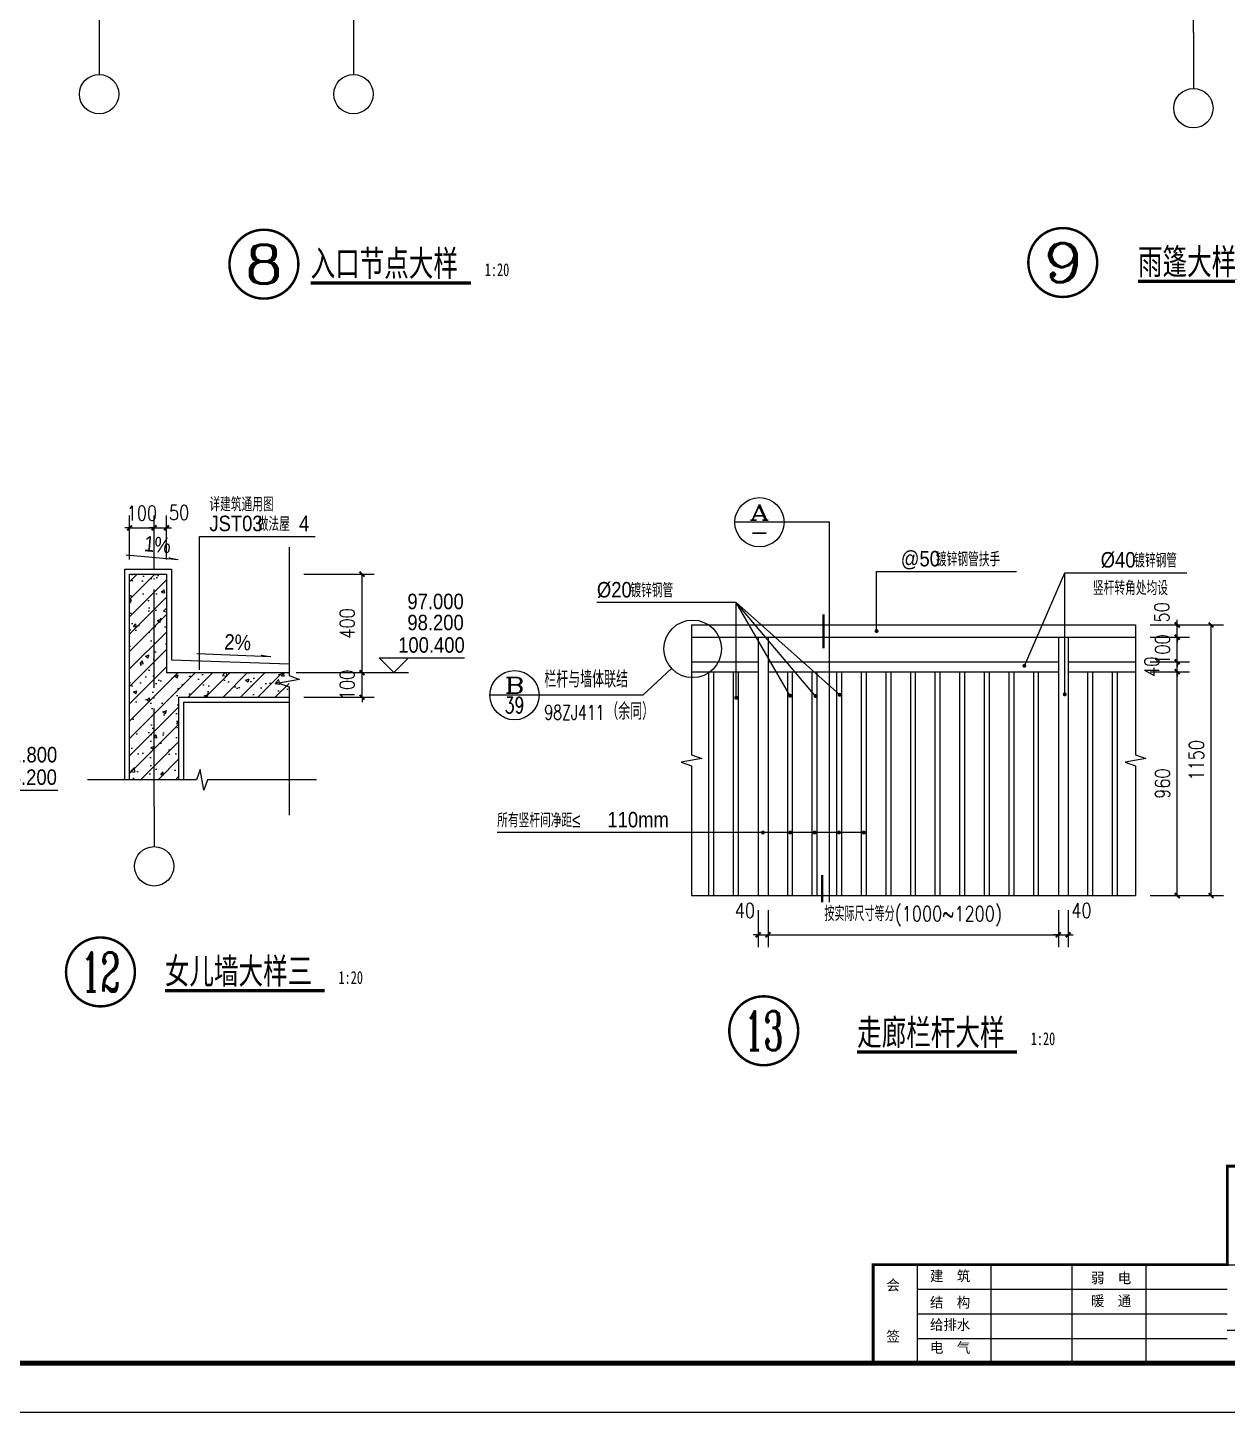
# Model space of a CAD drawing. Extents: x 718358 to 1668613, y -348838 to -159582.
# Drawn here: x 893832 to 898708, y -348838 to -343210 of the extents above; entities that cross this region are included whole.
import ezdxf
from ezdxf.enums import TextEntityAlignment as Align

# ---------------------------------------------------------------- set-up
doc = ezdxf.new("R2010")
doc.units = 0
doc.header["$LTSCALE"] = 1000
doc.linetypes.add('DOTE', pattern=[2.42, 2, -0.2, 0.02, -0.2])
for name, color, linetype in [('AXIS_TEXT', 7, 'Continuous'), ('PUB_TEXT', 10, 'Continuous'), ('建-可见线', 7, 'Continuous'), ('建-图例填充', 251, 'Continuous'), ('建-图框', 4, 'Continuous'), ('建-墙体', 2, 'Continuous'), ('建-尺寸', 73, 'Continuous'), ('建-引出', 3, 'Continuous'), ('建-标高', 3, 'Continuous'), ('建-符号', 3, 'Continuous'), ('建-符号说明', 7, 'Continuous'), ('建-索引', 3, 'Continuous'), ('建-轮廓线', 7, 'Continuous'), ('建-轴标', 3, 'Continuous'), ('建-轴网', 14, 'DOTE')]:
    doc.layers.add(name, color=color, linetype=linetype)
doc.layers.add('立面栏杆', color=217, linetype='Continuous', lineweight=13)
doc.styles.add('_TCH_DIM', font='gt单线西文.shx', dxfattribs={"width": 0.8, "bigfont": 'gt单线中文.shx'})
doc.styles.add('_TCH_LABEL', font='COMPLEX', dxfattribs={"bigfont": 'GBCBIG'})
doc.styles.add('COMPLEX', font='COMPLEX')
doc.styles.add('DIM_FONT', font='SIMPLEX.shx', dxfattribs={"width": 0.8, "bigfont": 'GBCBIG.shx'})
doc.styles.add('图框', font='')
doc.styles.add('黑体字', font='simhei.ttf', dxfattribs={"width": 0.7})
doc.styles.get('图框').set_extended_font_data('SimSun')
doc.dimstyles.new('DIMN20', dxfattribs={"dimscale": 0.2, "dimtxt": 300, "dimasz": 100, "dimexe": 250, "dimexo": 300, "dimgap": 150, "dimtad": 1, "dimdec": 0, "dimzin": 0, "dimdsep": 46, "dimtxsty": 'DIM_FONT', "dimblk": 'ARCHTICK', "dimcen": 0.09, "dimdle": 1, "dimclrt": 7, "dimazin": 2, "dimtfac": 1, "dimtdec": 0, "dimtix": 1, "dimtmove": 2, "dimatfit": 3, "dimldrblk": 'ARCHTICK', "dimfxl": 1, "dimtolj": 1, "dimtzin": 0, "dimarcsym": 0})

# ---------------------------------------------------------------- blocks, each defined once
blk = doc.blocks.new('_AXISO')
blk.add_circle((0, 0), 0.5)
at = {"layer": 'AXIS_TEXT', "style": 'COMPLEX', "width": 1.041667}
blk.add_attdef('A', text='', height=0.56, dxfattribs=at).set_placement((-0.25, -0.28), (0.25, -0.28), align=Align.FIT)
blk = doc.blocks.new('_ArchTick')
at = {"color": 0, "linetype": 'ByBlock', "const_width": 0.4}
blk.add_lwpolyline([(-0.5, -0.5), (0.5, 0.5)], dxfattribs=at)
blk = doc.blocks.new('*D2829')
at = {"layer": 'Defpoints', "color": 0, "transparency": 16777216}
for p in [(894346.1, -345243), (894246.1, -345431.5), (894346.1, -345431.5)]:
    blk.add_point(p, dxfattribs=at)
at = {"layer": '建-尺寸', "color": 0, "lineweight": -2, "transparency": 16777216}
for p, q in [((894246.1, -345371.5), (894246.1, -345193)), ((894346.1, -345371.5), (894346.1, -345193)), ((894246.1, -345243), (894226.1, -345243)), ((894246.1, -345243), (894346.1, -345243)), ((894346.1, -345243), (894366.1, -345243))]:
    blk.add_line(p, q, dxfattribs=at)
at = {"layer": '建-尺寸', "color": 0, "lineweight": -2, "transparency": 16777216, "xscale": 20, "yscale": 20, "zscale": 20}
blk.add_blockref('_ArchTick', (894246.1, -345243), dxfattribs=at)
at = {"layer": '建-尺寸', "color": 0, "lineweight": -2, "transparency": 16777216, "xscale": 20, "yscale": 20, "zscale": 20, "rotation": 180}
blk.add_blockref('_ArchTick', (894346.1, -345243), dxfattribs=at)
at = {"layer": '建-尺寸', "color": 7, "transparency": 16777216, "insert": (894296.1, -345183), "char_height": 60, "attachment_point": 5, "style": 'DIM_FONT'}
blk.add_mtext('\\A1;100', dxfattribs=at)
blk = doc.blocks.new('*D2830')
at = {"layer": 'Defpoints', "color": 0, "transparency": 16777216}
for p in [(894396.1, -345243), (894346.1, -345431.5), (894396.1, -345431.5)]:
    blk.add_point(p, dxfattribs=at)
at = {"layer": '建-尺寸', "color": 0, "lineweight": -2, "transparency": 16777216}
for p, q in [((894346.1, -345371.5), (894346.1, -345193)), ((894396.1, -345371.5), (894396.1, -345193)), ((894346.1, -345243), (894326.1, -345243)), ((894346.1, -345243), (894396.1, -345243)), ((894396.1, -345243), (894416.1, -345243))]:
    blk.add_line(p, q, dxfattribs=at)
at = {"layer": '建-尺寸', "color": 0, "lineweight": -2, "transparency": 16777216, "xscale": 20, "yscale": 20, "zscale": 20}
blk.add_blockref('_ArchTick', (894346.1, -345243), dxfattribs=at)
at = {"layer": '建-尺寸', "color": 0, "lineweight": -2, "transparency": 16777216, "xscale": 20, "yscale": 20, "zscale": 20, "rotation": 180}
blk.add_blockref('_ArchTick', (894396.1, -345243), dxfattribs=at)
at = {"layer": '建-尺寸', "color": 7, "transparency": 16777216, "insert": (894447.2, -345181), "char_height": 60, "attachment_point": 5, "style": 'DIM_FONT'}
blk.add_mtext('\\A1;50', dxfattribs=at)
blk = doc.blocks.new('*D2831')
at = {"layer": 'Defpoints', "color": 0, "transparency": 16777216}
for p in [(894894.1, -345831.5), (895190.8, -345831.5), (894894.1, -345931.5)]:
    blk.add_point(p, dxfattribs=at)
at = {"layer": '建-尺寸', "color": 0, "lineweight": -2, "transparency": 16777216}
for p, q in [((894954.1, -345831.5), (895240.8, -345831.5)), ((895190.8, -345831.5), (895190.8, -345811.5)), ((895190.8, -345931.5), (895190.8, -345831.5)), ((894954.1, -345931.5), (895240.8, -345931.5)), ((895190.8, -345931.5), (895190.8, -345951.5))]:
    blk.add_line(p, q, dxfattribs=at)
at = {"layer": '建-尺寸', "color": 0, "lineweight": -2, "transparency": 16777216, "xscale": 20, "yscale": 20, "zscale": 20}
for p, rotation in [((895190.8, -345831.5), 270), ((895190.8, -345931.5), 90)]:
    blk.add_blockref('_ArchTick', p, dxfattribs=dict(at, rotation=rotation))
at = {"layer": '建-尺寸', "color": 7, "transparency": 16777216, "insert": (895130.8, -345881.5), "char_height": 60, "attachment_point": 5, "rotation": 90, "style": 'DIM_FONT'}
blk.add_mtext('\\A1;100', dxfattribs=at)
blk = doc.blocks.new('*D2832')
at = {"layer": 'Defpoints', "color": 0, "transparency": 16777216}
for p in [(894894.1, -345431.5), (895190.8, -345431.5), (894894.1, -345831.5)]:
    blk.add_point(p, dxfattribs=at)
at = {"layer": '建-尺寸', "color": 0, "lineweight": -2, "transparency": 16777216}
for p, q in [((894954.1, -345431.5), (895240.8, -345431.5)), ((895190.8, -345831.7), (895190.8, -345431.3)), ((894954.1, -345831.5), (895240.8, -345831.5))]:
    blk.add_line(p, q, dxfattribs=at)
at = {"layer": '建-尺寸', "color": 0, "lineweight": -2, "transparency": 16777216, "xscale": 20, "yscale": 20, "zscale": 20}
for p, rotation in [((895190.8, -345431.5), 90), ((895190.8, -345831.5), 270)]:
    blk.add_blockref('_ArchTick', p, dxfattribs=dict(at, rotation=rotation))
at = {"layer": '建-尺寸', "color": 7, "transparency": 16777216, "insert": (895130.8, -345631.5), "char_height": 60, "attachment_point": 5, "rotation": 90, "style": 'DIM_FONT'}
blk.add_mtext('\\A1;400', dxfattribs=at)
blk = doc.blocks.new('*D2865')
at = {"layer": 'Defpoints', "color": 0, "transparency": 16777216}
for p in [(896801.1, -346737.4), (896841.1, -346737.4), (896841.1, -346897)]:
    blk.add_point(p, dxfattribs=at)
at = {"layer": '建-尺寸', "color": 0, "lineweight": -2, "transparency": 16777216}
for p, q in [((896801.1, -346797.4), (896801.1, -346947)), ((896841.1, -346797.4), (896841.1, -346947)), ((896801.1, -346897), (896781.1, -346897)), ((896801.1, -346897), (896841.1, -346897)), ((896841.1, -346897), (896861.1, -346897))]:
    blk.add_line(p, q, dxfattribs=at)
at = {"layer": '建-尺寸', "color": 0, "lineweight": -2, "transparency": 16777216, "xscale": 20, "yscale": 20, "zscale": 20}
blk.add_blockref('_ArchTick', (896801.1, -346897), dxfattribs=at)
at = {"layer": '建-尺寸', "color": 0, "lineweight": -2, "transparency": 16777216, "xscale": 20, "yscale": 20, "zscale": 20, "rotation": 180}
blk.add_blockref('_ArchTick', (896841.1, -346897), dxfattribs=at)
at = {"layer": '建-尺寸', "color": 7, "transparency": 16777216, "insert": (896747.1, -346798), "char_height": 60, "attachment_point": 5, "style": 'DIM_FONT'}
blk.add_mtext('\\A1;40', dxfattribs=at)
blk = doc.blocks.new('*D2866')
at = {"layer": 'Defpoints', "color": 0, "transparency": 16777216}
for p in [(896841.1, -346737.4), (898021.1, -346737.4), (898021.1, -346897)]:
    blk.add_point(p, dxfattribs=at)
at = {"layer": '建-尺寸', "color": 0, "lineweight": -2, "transparency": 16777216}
for p, q in [((896841.1, -346797.4), (896841.1, -346947)), ((898021.1, -346797.4), (898021.1, -346947)), ((896840.9, -346897), (898021.3, -346897))]:
    blk.add_line(p, q, dxfattribs=at)
at = {"layer": '建-尺寸', "color": 0, "lineweight": -2, "transparency": 16777216, "xscale": 20, "yscale": 20, "zscale": 20, "rotation": 180}
blk.add_blockref('_ArchTick', (896841.1, -346897), dxfattribs=at)
at = {"layer": '建-尺寸', "color": 0, "lineweight": -2, "transparency": 16777216, "xscale": 20, "yscale": 20, "zscale": 20}
blk.add_blockref('_ArchTick', (898021.1, -346897), dxfattribs=at)
at = {"layer": '建-尺寸', "color": 7, "transparency": 16777216, "insert": (897431.1, -346821.2), "char_height": 60, "attachment_point": 5, "style": 'DIM_FONT'}
blk.add_mtext('\\A1;按实际尺寸等分(1000~1200)', dxfattribs=at)
blk = doc.blocks.new('*D2867')
at = {"layer": 'Defpoints', "color": 0, "transparency": 16777216}
for p in [(898021.1, -346737.4), (898061.1, -346737.4), (898061.1, -346897)]:
    blk.add_point(p, dxfattribs=at)
at = {"layer": '建-尺寸', "color": 0, "lineweight": -2, "transparency": 16777216}
for p, q in [((898021.1, -346797.4), (898021.1, -346947)), ((898061.1, -346797.4), (898061.1, -346947)), ((898021.1, -346897), (898001.1, -346897)), ((898021.1, -346897), (898061.1, -346897)), ((898061.1, -346897), (898081.1, -346897))]:
    blk.add_line(p, q, dxfattribs=at)
at = {"layer": '建-尺寸', "color": 0, "lineweight": -2, "transparency": 16777216, "xscale": 20, "yscale": 20, "zscale": 20}
blk.add_blockref('_ArchTick', (898021.1, -346897), dxfattribs=at)
at = {"layer": '建-尺寸', "color": 0, "lineweight": -2, "transparency": 16777216, "xscale": 20, "yscale": 20, "zscale": 20, "rotation": 180}
blk.add_blockref('_ArchTick', (898061.1, -346897), dxfattribs=at)
at = {"layer": '建-尺寸', "color": 7, "transparency": 16777216, "insert": (898115.1, -346798), "char_height": 60, "attachment_point": 5, "style": 'DIM_FONT'}
blk.add_mtext('\\A1;40', dxfattribs=at)
blk = doc.blocks.new('*D2868')
at = {"layer": 'Defpoints', "color": 0, "transparency": 16777216}
for p in [(898334.6, -345827.5), (898504.2, -345827.5), (898334.6, -346737.4)]:
    blk.add_point(p, dxfattribs=at)
at = {"layer": '建-尺寸', "color": 0, "lineweight": -2, "transparency": 16777216}
for p, q in [((898394.6, -345827.5), (898554.2, -345827.5)), ((898504.2, -346737.6), (898504.2, -345827.3)), ((898394.6, -346737.4), (898554.2, -346737.4))]:
    blk.add_line(p, q, dxfattribs=at)
at = {"layer": '建-尺寸', "color": 0, "lineweight": -2, "transparency": 16777216, "xscale": 20, "yscale": 20, "zscale": 20}
for p, rotation in [((898504.2, -345827.5), 90), ((898504.2, -346737.4), 270)]:
    blk.add_blockref('_ArchTick', p, dxfattribs=dict(at, rotation=rotation))
at = {"layer": '建-尺寸', "color": 7, "transparency": 16777216, "insert": (898444.2, -346282.5), "char_height": 60, "attachment_point": 5, "rotation": 90, "style": 'DIM_FONT'}
blk.add_mtext('\\A1;960', dxfattribs=at)
blk = doc.blocks.new('*D2869')
at = {"layer": 'Defpoints', "color": 0, "transparency": 16777216}
for p in [(898334.6, -345787.5), (898504.2, -345787.5), (898334.6, -345827.5)]:
    blk.add_point(p, dxfattribs=at)
at = {"layer": '建-尺寸', "color": 0, "lineweight": -2, "transparency": 16777216}
for p, q in [((898394.6, -345787.5), (898554.2, -345787.5)), ((898504.2, -345787.5), (898504.2, -345767.5)), ((898504.2, -345827.5), (898504.2, -345787.5)), ((898394.6, -345827.5), (898554.2, -345827.5)), ((898504.2, -345827.5), (898504.2, -345847.5))]:
    blk.add_line(p, q, dxfattribs=at)
at = {"layer": '建-尺寸', "color": 0, "lineweight": -2, "transparency": 16777216, "xscale": 20, "yscale": 20, "zscale": 20}
for p, rotation in [((898504.2, -345787.5), 270), ((898504.2, -345827.5), 90)]:
    blk.add_blockref('_ArchTick', p, dxfattribs=dict(at, rotation=rotation))
at = {"layer": '建-尺寸', "color": 7, "transparency": 16777216, "insert": (898401.2, -345807.5), "char_height": 60, "attachment_point": 5, "rotation": 90, "style": 'DIM_FONT'}
blk.add_mtext('\\A1;40', dxfattribs=at)
blk = doc.blocks.new('*D2870')
at = {"layer": 'Defpoints', "color": 0, "transparency": 16777216}
for p in [(898334.6, -345687.5), (898504.2, -345687.5), (898334.6, -345787.5)]:
    blk.add_point(p, dxfattribs=at)
at = {"layer": '建-尺寸', "color": 0, "lineweight": -2, "transparency": 16777216}
for p, q in [((898394.6, -345687.5), (898554.2, -345687.5)), ((898504.2, -345687.5), (898504.2, -345667.5)), ((898504.2, -345787.5), (898504.2, -345687.5)), ((898394.6, -345787.5), (898554.2, -345787.5)), ((898504.2, -345787.5), (898504.2, -345807.5))]:
    blk.add_line(p, q, dxfattribs=at)
at = {"layer": '建-尺寸', "color": 0, "lineweight": -2, "transparency": 16777216, "xscale": 20, "yscale": 20, "zscale": 20}
for p, rotation in [((898504.2, -345687.5), 270), ((898504.2, -345787.5), 90)]:
    blk.add_blockref('_ArchTick', p, dxfattribs=dict(at, rotation=rotation))
at = {"layer": '建-尺寸', "color": 7, "transparency": 16777216, "insert": (898444.2, -345737.5), "char_height": 60, "attachment_point": 5, "rotation": 90, "style": 'DIM_FONT'}
blk.add_mtext('\\A1;100', dxfattribs=at)
blk = doc.blocks.new('*D2871')
at = {"layer": 'Defpoints', "color": 0, "transparency": 16777216}
for p in [(898334.6, -345637.4), (898334.6, -345687.5), (898504.2, -345637.4)]:
    blk.add_point(p, dxfattribs=at)
at = {"layer": '建-尺寸', "color": 0, "lineweight": -2, "transparency": 16777216}
for p, q in [((898504.2, -345637.4), (898504.2, -345617.4)), ((898394.6, -345637.4), (898554.2, -345637.4)), ((898394.6, -345687.5), (898554.2, -345687.5)), ((898504.2, -345687.5), (898504.2, -345637.4)), ((898504.2, -345687.5), (898504.2, -345707.5))]:
    blk.add_line(p, q, dxfattribs=at)
at = {"layer": '建-尺寸', "color": 0, "lineweight": -2, "transparency": 16777216, "xscale": 20, "yscale": 20, "zscale": 20}
for p, rotation in [((898504.2, -345637.4), 270), ((898504.2, -345687.5), 90)]:
    blk.add_blockref('_ArchTick', p, dxfattribs=dict(at, rotation=rotation))
at = {"layer": '建-尺寸', "color": 7, "transparency": 16777216, "insert": (898442.2, -345586.3), "char_height": 60, "attachment_point": 5, "rotation": 90, "style": 'DIM_FONT'}
blk.add_mtext('\\A1;50', dxfattribs=at)
blk = doc.blocks.new('*D2872')
at = {"layer": 'Defpoints', "color": 0, "transparency": 16777216}
for p in [(898430.7, -345637.4), (898642.1, -345637.4), (898430.7, -346737.4)]:
    blk.add_point(p, dxfattribs=at)
at = {"layer": '建-尺寸', "color": 0, "lineweight": -2, "transparency": 16777216}
for p, q in [((898490.7, -345637.4), (898692.1, -345637.4)), ((898642.1, -346737.6), (898642.1, -345637.2)), ((898490.7, -346737.4), (898692.1, -346737.4))]:
    blk.add_line(p, q, dxfattribs=at)
at = {"layer": '建-尺寸', "color": 0, "lineweight": -2, "transparency": 16777216, "xscale": 20, "yscale": 20, "zscale": 20}
for p, rotation in [((898642.1, -345637.4), 90), ((898642.1, -346737.4), 270)]:
    blk.add_blockref('_ArchTick', p, dxfattribs=dict(at, rotation=rotation))
at = {"layer": '建-尺寸', "color": 7, "transparency": 16777216, "insert": (898582.1, -346187.4), "char_height": 60, "attachment_point": 5, "rotation": 90, "style": 'DIM_FONT'}
blk.add_mtext('\\A1;1150', dxfattribs=at)

msp = doc.modelspace()

# ---------------------------------------------------------------- hatches: boundary and pattern name
at = {"layer": '建-图例填充'}
h = msp.add_hatch(dxfattribs=at)
h.set_pattern_fill('钢筋混凝土', color=256, scale=20, style=0)
h.set_pattern_definition([(45, (32524.8, -6941.117), (-35.355339, 35.355339), []), (50, (32524.8, -6941.12), (143.452037, -12.550427), [15, -165]), (355, (32524.8, -6941.12), (-27.750267, 150.438427), [12, -132]), (100.4514, (32536.76, -6942.16), (115.701876, 137.887908), [12.748038, -140.228422]), (46.1842, (32524.8, -6901.12), (213.44821, -33.103803), [22.5, -247.5]), (96.6356, (32542.59, -6903.88), (186.93254, 194.823574), [19.12206, -210.3426]), (351.1842, (32524.8, -6901.12), (186.93239, 194.82372), [18, -198]), (21, (32544.8, -6911.12), (119.38141, -80.523778), [15, -165]), (326, (32544.8, -6911.12), (48.663066, 145.03001), [12, -132]), (71.4514, (32554.75, -6917.83), (168.044526, 64.5061), [12.748038, -140.228422]), (37.5, (32524.8, -6941.12), (2.431971, 66.5787708), [0, -130.4, 0, -134, 0, -132.5]), (7.5, (32524.8, -6941.12), (52.6139075, 78.8823424), [0, -76.4, 0, -127.4, 0, -50.5]), (327.5, (32480.2, -6941.12), (106.7644872, -4.5109743), [0, -50, 0, -156, 0, -207]), (317.5, (32460.2, -6941.12), (116.637234, 20.020996), [0, -65, 0, -103.6, 0, -147])])
h.paths.add_polyline_path([(894446.1, -345931.5), (894894.1, -345931.5), (894894.1, -345831.5), (894396.1, -345831.5), (894396.1, -345831.5), (894396.1, -345831.5), (894396.1, -345431.5), (894246.1, -345431.5), (894246.1, -346266.5), (894446.1, -346266.5)])
at = {"layer": '建-符号'}
for points in [[(894444.1, -345371.1), (894404.3, -345367.6), (894404.8, -345362.3)], [(894820.3, -345765.4), (894780.4, -345763.9), (894780.6, -345758.6)]]:
    msp.add_hatch(color=256, dxfattribs=at).paths.add_polyline_path(points)

# ---------------------------------------------------------------- linework, layer by layer
at = {"layer": '建-可见线'}
for points in [[(894226.1, -346266.5), (894226.1, -345411.5), (894416.1, -345411.5), (894416.1, -345779.7), (894894.1, -345795.1)], [(894466.1, -346266.5), (894466.1, -345951.5), (894894.1, -345951.5)]]:
    msp.add_lwpolyline(points, dxfattribs=at)
at = {"layer": '建-图框'}
for p, q in [((897267.9, -348237.6), (897267.9, -348637.6)), ((897267.9, -348237.6), (902307.9, -348237.6)), ((897447.9, -348237.6), (897447.9, -348637.6)), ((897747.9, -348637.6), (897747.9, -348237.6)), ((898077.9, -348637.6), (898077.9, -348237.6)), ((898377.9, -348637.6), (898377.9, -348237.6)), ((897447.9, -348337.6), (898707.9, -348337.6)), ((897447.9, -348437.6), (898707.9, -348437.6)), ((898707.9, -348504.3), (900507.9, -348504.3)), ((897447.9, -348537.6), (898707.9, -348537.6)), ((897267.9, -348637.6), (902307.9, -348637.6))]:
    msp.add_line(p, q, dxfattribs=at)
msp.add_lwpolyline([(885687.9, -348837.6), (902507.9, -348837.6), (902507.9, -336957.6), (885687.9, -336957.6)], close=True, dxfattribs=at)
for points, const_width in [([(886187.9, -348637.6), (902307.9, -348637.6), (902307.9, -337157.6), (886187.9, -337157.6)], 20), ([(897267.9, -348237.6), (897267.9, -348637.6), (902307.9, -348637.6), (902307.9, -347837.6), (898707.9, -347837.6), (898707.9, -348237.6)], 12)]:
    msp.add_lwpolyline(points, close=True, dxfattribs=dict(at, const_width=const_width))
at = {"layer": '建-墙体'}
for p, q in [((894396.1, -345831.5), (894894.1, -345831.5)), ((894396.1, -345831.5), (894894.1, -345831.5)), ((894446.1, -345931.5), (894894.1, -345931.5)), ((894446.1, -346266.5), (894446.1, -345931.5))]:
    msp.add_line(p, q, dxfattribs=at)
for points in [[(894246.1, -346266.5), (894246.1, -345431.5), (894396.1, -345431.5), (894396.1, -345831.5)], [(894396.1, -345531.5), (894396.1, -345531.5), (894396.1, -345831.5), (894894.1, -345831.5)]]:
    msp.add_lwpolyline(points, dxfattribs=at)
at = {"layer": '建-引出'}
for p, q in [((896906.1, -345220.3), (896706.1, -345220.3)), ((897091.3, -345220.3), (896906.1, -345220.3)), ((897091.3, -346764.4), (897091.3, -345220.3)), ((894530.4, -345819.9), (894530.4, -345277.5)), ((894530.4, -345277.5), (895000.9, -345277.5)), ((897282.4, -345662.4), (897282.4, -345420.6)), ((897282.4, -345662.4), (897282.4, -345420.6)), ((897282.4, -345420.6), (897851.5, -345420.6)), ((897883.2, -345803.7), (898047.1, -345425.3)), ((898047.1, -345919.6), (898047.1, -345425.3)), ((898047.1, -345919.6), (898047.1, -345425.3)), ((898047.1, -345425.3), (898543.6, -345425.3)), ((896711.7, -345546.9), (896145.5, -345546.9)), ((896711.8, -345933.6), (896711.7, -345546.9)), ((896711.8, -345933.6), (896711.7, -345546.9)), ((896931, -345925.4), (896711.7, -345546.9)), ((897034.4, -345926.7), (896711.7, -345546.9)), ((897132.6, -345921.4), (896711.7, -345546.9)), ((896508.8, -346481.3), (895740.2, -346481.3)), ((897030.2, -346481.3), (896508.8, -346481.3)), ((896931.6, -346481.3), (896508.8, -346481.3)), ((896820.2, -346481.3), (896508.8, -346481.3)), ((897129.5, -346481.3), (896508.8, -346481.3)), ((897230.4, -346481.3), (896508.8, -346481.3))]:
    msp.add_line(p, q, dxfattribs=at)
at = {"layer": '建-引出', "const_width": 8}
for points in [[(897282.4, -345666.4, 1), (897282.4, -345658.4, 1)], [(897282.4, -345666.4, 1), (897282.4, -345658.4, 1)], [(897881.6, -345807.3, 1), (897884.8, -345800, 1)], [(897135.6, -345924.1, 1), (897129.6, -345918.8, 1)], [(898047.1, -345923.6, 1), (898047.1, -345915.6, 1)], [(898047.1, -345923.6, 1), (898047.1, -345915.6, 1)], [(896711.8, -345937.6, 1), (896711.8, -345929.6, 1)], [(896711.8, -345937.6, 1), (896711.8, -345929.6, 1)], [(896933, -345928.8, 1), (896929, -345921.9, 1)], [(897037, -345929.7, 1), (897031.8, -345923.6, 1)], [(896824.2, -346481.3, 1), (896816.2, -346481.3, 1)], [(896935.6, -346481.3, 1), (896927.6, -346481.3, 1)], [(897034.2, -346481.3, 1), (897026.2, -346481.3, 1)], [(897133.5, -346481.3, 1), (897125.5, -346481.3, 1)], [(897234.4, -346481.3, 1), (897226.4, -346481.3, 1)]]:
    msp.add_lwpolyline(points, format="xyb", close=True, dxfattribs=at)
at = {"layer": '建-引出', "const_width": 10}
msp.add_lwpolyline([(897061.3, -346764.4), (897061.3, -346654.4)], dxfattribs=at)
at = {"layer": '建-引出'}
msp.add_circle((896806.1, -345220.3), 100, dxfattribs=at)
at = {"layer": '建-标高'}
for p, q in [((895320.1, -345831.5), (895260.1, -345771.5)), ((895260.1, -345771.5), (895607.2, -345771.5)), ((895320.1, -345831.5), (895380.1, -345771.5)), ((894923, -345831.5), (895380.1, -345831.5)), ((893607.8, -346308.6), (893954.8, -346308.6))]:
    msp.add_line(p, q, dxfattribs=at)
at = {"layer": '建-符号', "const_width": 10}
for points in [[(894932.1, -344171.3, 1), (894652.1, -344171.3, 1)], [(898179, -344164.6, 1), (897899, -344164.6, 1)], [(894267.7, -347047.8, 1), (893987.7, -347047.8, 1)], [(896963.5, -347287, 1), (896683.5, -347287, 1)]]:
    msp.add_lwpolyline(points, format="xyb", close=True, dxfattribs=at)
at = {"layer": '建-符号', "const_width": 14}
for points in [[(894981.8, -344247.9), (895633.7, -344247.9)], [(898344.6, -344241.2), (898779.5, -344241.2)], [(894389.5, -347124.4), (895039, -347124.4)], [(897203.3, -347373.3), (897852.8, -347373.3)]]:
    msp.add_lwpolyline(points, dxfattribs=at)
at = {"layer": '建-符号'}
for points in [[(894232.1, -345352.6), (894444.1, -345371.1)], [(894894.1, -345321.3), (894894.1, -345843.7), (894936.1, -345859), (894852.1, -345873.8), (894894.1, -345888.7), (894894.1, -346411.1)], [(896529.8, -345637.4), (896529.8, -346164.9), (896571.8, -346180.2), (896487.8, -346195), (896529.8, -346209.9), (896529.8, -346737.4)], [(898334.6, -345637.4), (898334.6, -346164.9), (898376.6, -346180.2), (898292.6, -346195), (898334.6, -346209.9), (898334.6, -346737.4)], [(894519.3, -345754.1), (894820.3, -345765.4)], [(895006.4, -346266.5), (894563.2, -346266.5), (894547.9, -346308.5), (894533.1, -346224.5), (894518.2, -346266.5), (894074.9, -346266.5)]]:
    msp.add_lwpolyline(points, dxfattribs=at)
at = {"layer": '建-索引'}
for p, q in [((896449.4, -345814.5), (896332.8, -345923.3)), ((895910.7, -345923.3), (895710.7, -345923.3)), ((896332.8, -345923.3), (895910.7, -345923.3))]:
    msp.add_line(p, q, dxfattribs=at)
for centre, radius in [((896535, -345734.8), 117), ((895810.7, -345923.3), 100)]:
    msp.add_circle(centre, radius, dxfattribs=at)
at = {"layer": '建-轮廓线'}
msp.add_line((896529.8, -346737.4), (898334.6, -346737.4), dxfattribs=at)
at = {"layer": '建-轴标'}
for p, q in [((894122, -343116.6), (894122, -343400.5)), ((895156.2, -343116.6), (895156.2, -343400.5)), ((898569.9, -343229.1), (898569.9, -343457.5)), ((894346.1, -346377), (894346.1, -346538.6))]:
    msp.add_line(p, q, dxfattribs=at)
at = {"layer": '建-轴标', "const_width": 10, "elevation": 63399.9}
msp.add_lwpolyline([(897066.8, -345594.5), (897066.8, -345732.6)], dxfattribs=at)
at = {"layer": '建-轴网', "ltscale": 0.2}
msp.add_line((894346.1, -346377), (894346.1, -345321.3), dxfattribs=at)
at = {"layer": '建-轴网', "linetype": 'DOTE'}
msp.add_lwpolyline([(898569.9, -343229.1), (898569.9, -340879.1)], dxfattribs=at)
at = {"layer": '立面栏杆'}
for p, q in [((896529.8, -345637.4), (898334.6, -345637.4)), ((896529.8, -345687.5), (898334.6, -345687.5)), ((896801.1, -345687.5), (896801.1, -346737.4)), ((896841.1, -345687.5), (896841.1, -346737.4)), ((898021.1, -345687.5), (898021.1, -346737.4)), ((898061.1, -345687.5), (898061.1, -346737.4)), ((896529.8, -345787.5), (896801.1, -345787.5)), ((896841.1, -345787.5), (898021.1, -345787.5)), ((898061.1, -345787.5), (898334.6, -345787.5)), ((896529.8, -345827.5), (896801.1, -345827.5)), ((896601.1, -346737.4), (896601.1, -345827.5)), ((896621.1, -346737.4), (896621.1, -345827.5)), ((896701.1, -346737.4), (896701.1, -345827.5)), ((896721.1, -346737.4), (896721.1, -345827.5)), ((896841.1, -345827.5), (898021.1, -345827.5)), ((896921.1, -346737.4), (896921.1, -345827.5)), ((896941.1, -346737.4), (896941.1, -345827.5)), ((897021.1, -346737.4), (897021.1, -345827.5)), ((897041.1, -346737.4), (897041.1, -345827.5)), ((897121.1, -346737.4), (897121.1, -345827.5)), ((897141.1, -346737.4), (897141.1, -345827.5)), ((897221.1, -346737.4), (897221.1, -345827.5)), ((897241.1, -346737.4), (897241.1, -345827.5)), ((897321.1, -346737.4), (897321.1, -345827.5)), ((897341.1, -346737.4), (897341.1, -345827.5)), ((897421.1, -346737.4), (897421.1, -345827.5)), ((897441.1, -346737.4), (897441.1, -345827.5)), ((897521.1, -346737.4), (897521.1, -345827.5)), ((897541.1, -346737.4), (897541.1, -345827.5)), ((897621.1, -346737.4), (897621.1, -345827.5)), ((897641.1, -346737.4), (897641.1, -345827.5)), ((897721.1, -346737.4), (897721.1, -345827.5)), ((897741.1, -346737.4), (897741.1, -345827.5)), ((897821.1, -346737.4), (897821.1, -345827.5)), ((897841.1, -346737.4), (897841.1, -345827.5)), ((897921.1, -346737.4), (897921.1, -345827.5)), ((897941.1, -346737.4), (897941.1, -345827.5)), ((898061.1, -345827.5), (898334.6, -345827.5)), ((898141.1, -346737.4), (898141.1, -345827.5)), ((898161.1, -346737.4), (898161.1, -345827.5)), ((898241.1, -346737.4), (898241.1, -345827.5)), ((898261.1, -346737.4), (898261.1, -345827.5))]:
    msp.add_line(p, q, dxfattribs=at)

# ---------------------------------------------------------------- block references
at = {"layer": '建-轴标', "xscale": 160, "yscale": 160, "zscale": 160}
for p in [(894122, -343480.5), (895156.2, -343480.5), (898569.9, -343537.5), (894346.1, -346618.6)]:
    msp.add_blockref('_AXISO', p, dxfattribs=at)

# ---------------------------------------------------------------- texts
at = {"layer": 'PUB_TEXT', "style": '_TCH_LABEL'}
for s, height, width, p, p2 in [('8', 158.4, 1.5, (894712.9, -344250.5), (894871.3, -344250.5)), ('9', 158.4, 1.5, (897959.8, -344243.8), (898118.2, -344243.8)), ('A', 64.4, 1.458333, (896765.8, -345212.2), (896846.3, -345212.2)), ('-', 64.4, 1.458333, (896765.8, -345292.7), (896846.3, -345292.7)), ('12', 158.39, 0.724138, (894048.5, -347127), (894206.9, -347127)), ('13', 158.39, 0.724138, (896744.4, -347366.1), (896902.7, -347366.1))]:
    msp.add_text(s, height=height, dxfattribs=dict(at, width=width)).set_placement(p, p2, align=Align.FIT)
at = {"layer": '建-图框', "style": '图框', "oblique": 360, "width": 0.9442}
for s, height, p in [('建  筑', 42.39, (897499.4, -348304.8)), ('弱  电', 42.39, (898153.6, -348313.2)), ('会', 42.4, (897322.2, -348342)), ('结  构', 42.39, (897499.4, -348412.2)), ('暖  通', 42.39, (898153.6, -348405.9)), ('签', 42.4, (897322.2, -348550.4)), ('给排水', 42.39, (897499.4, -348502.9)), ('电  气', 42.39, (897499.4, -348596.1))]:
    msp.add_text(s, height=height, rotation=0, dxfattribs=at).set_placement(p)
at = {"layer": '建-引出', "style": '_TCH_DIM'}
for s, height, width, p in [('详建筑通用图', 57.32, 0.8, (894570.4, -345176.5)), ('JST03', 63, 0.888889, (894570.4, -345256.5)), ('做法屋', 57.32, 0.8, (894766.7, -345256.5)), ('4', 63, 0.888889, (894934.7, -345256.5)), ('@50', 63, 0.888889, (897380.5, -345399.6)), ('镀锌钢管扶手', 57.32, 0.8, (897523.4, -345399.6)), ('%%c40', 63, 0.888889, (898193.3, -345404.3)), ('镀锌钢管', 57.32, 0.8, (898329.3, -345404.3)), ('%%c20', 63, 0.888889, (896145.5, -345525.9)), ('镀锌钢管', 57.32, 0.8, (896281.5, -345525.9)), ('竖杆转角处均设', 57.32, 0.8, (898161.8, -345516.3))]:
    msp.add_text(s, height=height, dxfattribs=dict(at, width=width)).set_placement(p)
at = {"layer": '建-符号', "style": '_TCH_DIM', "width": 0.888889}
for s, rotation, p in [('1%', 355.0037, (894302.8, -345337.6)), ('2%', 357.8435, (894630.1, -345737.3))]:
    msp.add_text(s, height=63, rotation=rotation, dxfattribs=at).set_placement(p)
at = {"layer": '建-符号说明'}
for s, height, style, width, p in [('入口节点大样', 104.56, '黑体字', 0.7, (894981.8, -344219.9, 0)), ('雨篷大样', 104.56, '黑体字', 0.7, (898344.6, -344213.2, 0)), ('1:20', 52.28, '黑体字', 0.7, (895689.7, -344219.9, 0)), ('97.000', 63, '_TCH_DIM', 0.888889, (895375.2, -345573.6)), ('98.200', 63, '_TCH_DIM', 0.888889, (895375.2, -345659.2)), ('100.400', 63, '_TCH_DIM', 0.888889, (895337.7, -345750.5)), ('91.800', 63, '_TCH_DIM', 0.888889, (893722.9, -346196.3)), ('95.200', 63, '_TCH_DIM', 0.888889, (893721.6, -346287.6)), ('所有竖杆间净距≤', 57.32, '_TCH_DIM', 0.8, (895740.2, -346460.3)), ('110mm', 63, '_TCH_DIM', 0.888889, (896188.2, -346460.3)), ('女儿墙大样三', 104.56, '黑体字', 0.7, (894389.5, -347096.4, 0)), ('1:20', 52.28, '黑体字', 0.7, (895095, -347096.4, 0)), ('走廊栏杆大样', 104.56, '黑体字', 0.7, (897203.3, -347345.3, 0)), ('1:20', 52.28, '黑体字', 0.7, (897908.8, -347345.3, 0))]:
    msp.add_text(s, height=height, dxfattribs=dict(at, style=style, width=width)).set_placement(p)
at = {"layer": '建-索引', "style": '_TCH_LABEL'}
for s, width, p, p2 in [('B', 1.544118, (895770.5, -345915.2), (895851, -345915.2)), ('39', 0.795455, (895770.5, -345995.7), (895851, -345995.7))]:
    msp.add_text(s, height=64.4, dxfattribs=dict(at, width=width)).set_placement(p, p2, align=Align.FIT)
for s, p in [('栏杆与墙体联结', (895931.7, -345892.1)), ('（余同）', (896183.7, -346022.6))]:
    msp.add_text(s, height=67.52, dxfattribs=at).set_placement(p)
at = {"layer": '建-索引', "style": '_TCH_LABEL', "width": 0.705882}
msp.add_text('98ZJ411', height=59.5, dxfattribs=at).set_placement((895931.7, -346022.6))

# ---------------------------------------------------------------- dimensions: what is measured, and where the dimension line sits
at = {"layer": '建-尺寸'}
for p1, p2, distance, picture, middle in [((894246.1, -345431.5), (894346.1, -345431.5), 188.5, '*D2829', (894296.1, -345183)), ((894894.1, -345831.5), (894894.1, -345431.5), -296.7, '*D2832', (895130.8, -345631.5)), ((898334.6, -345787.5), (898334.6, -345687.5), -169.6, '*D2870', (898444.2, -345737.5)), ((894894.1, -345931.5), (894894.1, -345831.5), -296.7, '*D2831', (895130.8, -345881.5))]:
    dim = msp.add_aligned_dim(p1=p1, p2=p2, distance=distance, dimstyle='DIMN20', dxfattribs=at)
    dim.commit()
    dim.dimension.update_dxf_attribs({"geometry": picture, "text_midpoint": middle})
for base, p1, p2, angle, picture, middle in [((894396.1, -345243), (894346.1, -345431.5), (894396.1, -345431.5), 0, '*D2830', (894447.2, -345181)), ((898504.2, -345637.4), (898334.6, -345687.5), (898334.6, -345637.4), 90, '*D2871', (898442.2, -345586.3)), ((898504.2, -345787.5), (898334.6, -345827.5), (898334.6, -345787.5), 90, '*D2869', (898401.2, -345807.5)), ((896841.1, -346897), (896801.1, -346737.4), (896841.1, -346737.4), 0, '*D2865', (896747.1, -346798)), ((898061.1, -346897), (898021.1, -346737.4), (898061.1, -346737.4), 0, '*D2867', (898115.1, -346798))]:
    dim = msp.add_linear_dim(base=base, p1=p1, p2=p2, angle=angle, dimstyle='DIMN20', dxfattribs=at)
    dim.commit()
    dim.dimension.update_dxf_attribs({"geometry": picture, "text_midpoint": middle, "dimtype": 161})
for p1, p2, distance, text, picture, middle in [((898430.7, -346737.4), (898430.7, -345637.4), -211.3, '1150', '*D2872', (898582.1, -346187.4)), ((898334.6, -346737.4), (898334.6, -345827.5), -169.6, '960', '*D2868', (898444.2, -346282.5)), ((896841.1, -346737.4), (898021.1, -346737.4), -159.5, '按实际尺寸等分(1000~1200)', '*D2866', (897431.1, -346821.2))]:
    dim = msp.add_aligned_dim(p1=p1, p2=p2, distance=distance, text=text, dimstyle='DIMN20', dxfattribs=at)
    dim.commit()
    dim.dimension.update_dxf_attribs({"geometry": picture, "text_midpoint": middle})

doc.saveas('drawing.dxf')
